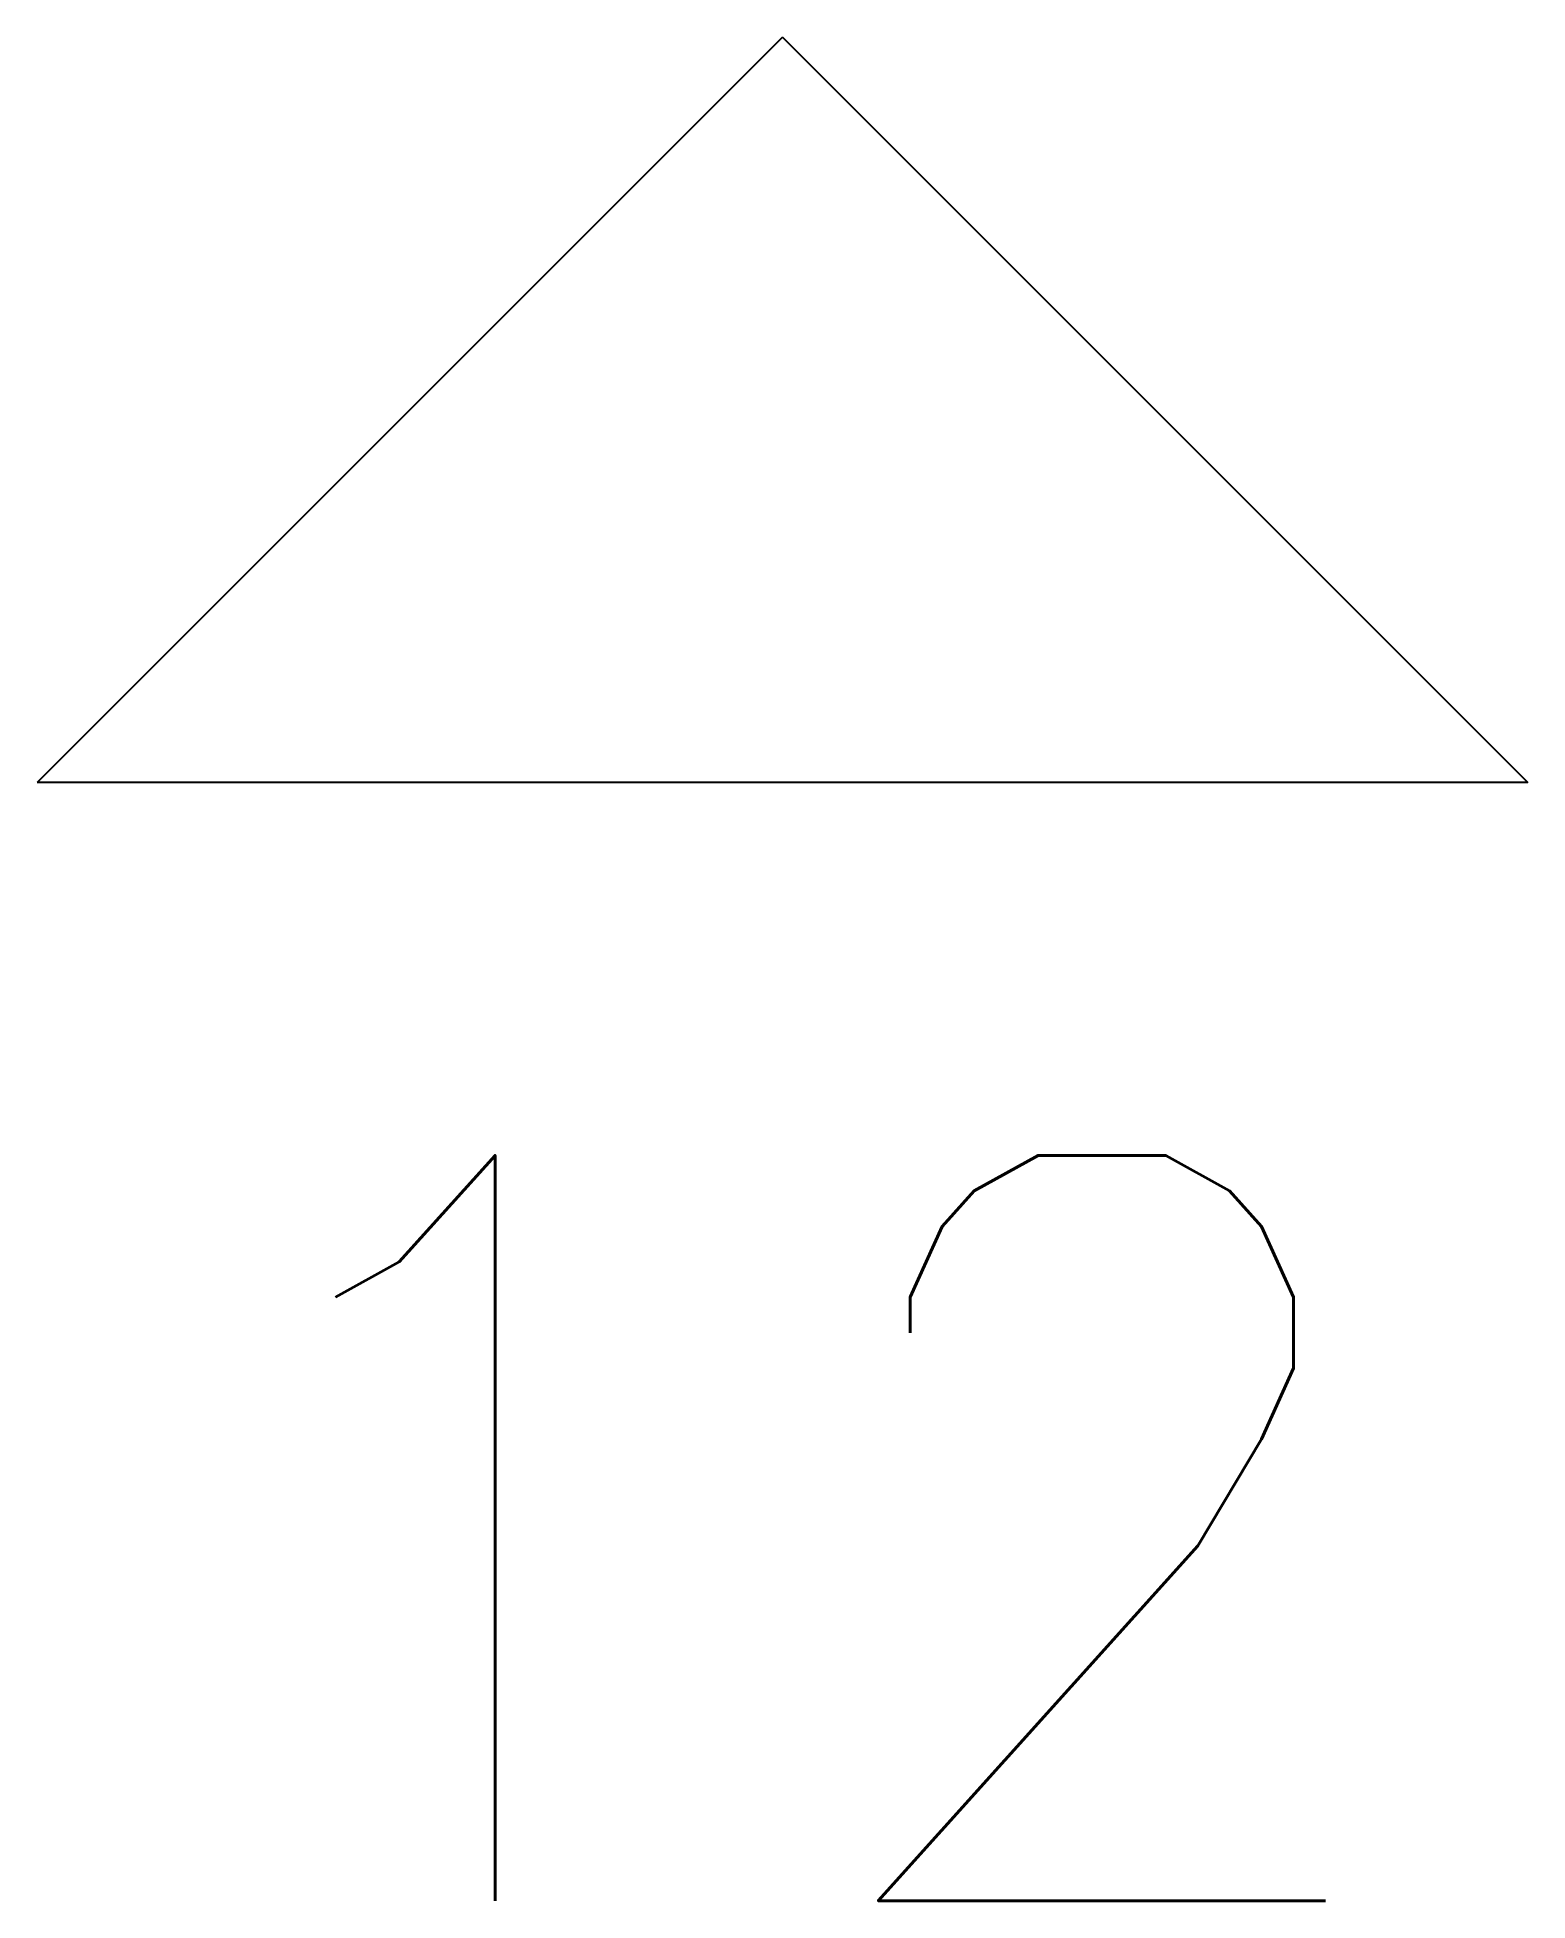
# Model space of a CAD drawing. Header units: millimetres. Extents: x -1 to 1, y -2.5 to 0.
import ezdxf
from ezdxf.enums import TextEntityAlignment as Align

# ---------------------------------------------------------------- set-up
doc = ezdxf.new("R2010")
doc.units = ezdxf.units.MM
doc.header["$MEASUREMENT"] = 0
doc.styles.add('ROMANS', font='romans.shx')

# ---------------------------------------------------------------- blocks, each defined once
blk = doc.blocks.new('_V_HOJD')
for q in [(3, 3), (-3, 3)]:
    blk.add_line((0, 0), q)
blk = doc.blocks.new('ELEV_ARROW_B2')
blk.add_line((1, -1), (-1, -1))
at = {"xscale": -0.3333333333333334, "yscale": 0.3333333333333334, "zscale": 0.3333333333333334, "rotation": 180}
blk.add_blockref('_V_HOJD', (0, 0), dxfattribs=at)
at = {"style": 'ROMANS'}
blk.add_attdef('NUMBER', text='', height=1, dxfattribs=at).set_placement((0, -2.5), align=Align.CENTER)

msp = doc.modelspace()

# ---------------------------------------------------------------- block references
msp.add_blockref('ELEV_ARROW_B2', (0, 0)).add_auto_attribs({'NUMBER': '12'})

doc.saveas('drawing.dxf')
